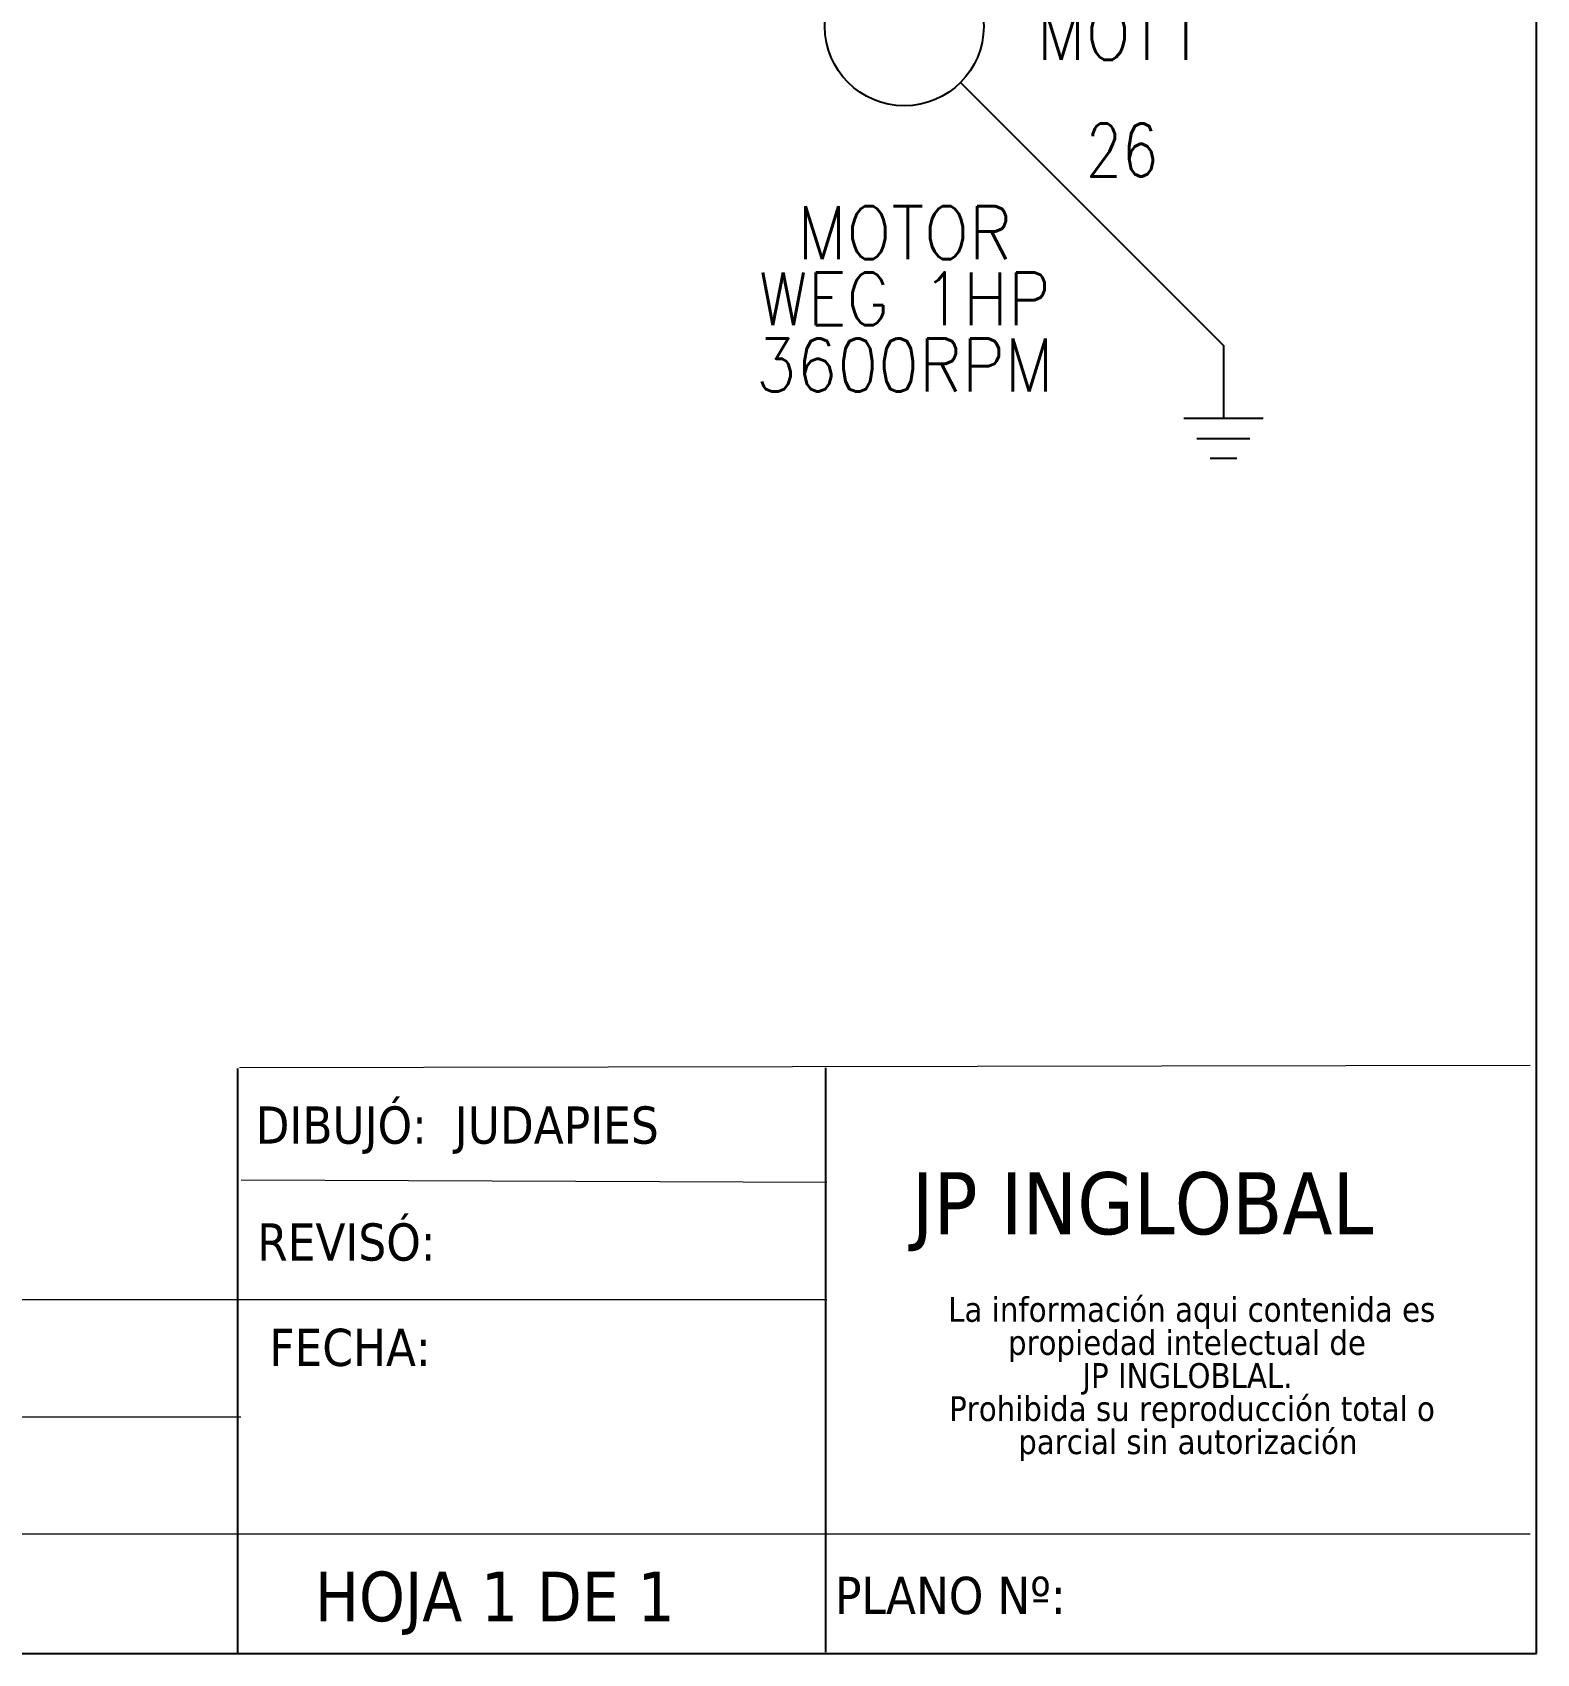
# Model space of a CAD drawing. Header units: inches. Extents: x 15 to 154, y 10 to 111.
# Drawn here: x 142.33 to 147.66, y 94.57 to 100.31 of the extents above; entities that cross this region are included whole.
import ezdxf
from ezdxf.enums import TextEntityAlignment as Align

# ---------------------------------------------------------------- set-up
doc = ezdxf.new("R2010")
doc.units = ezdxf.units.IN
doc.header["$MEASUREMENT"] = 0
doc.linetypes.add('CENTERX2', pattern=[20.32, 12.7, -2.54, 2.54, -2.54])
for name, color, linetype in [('BLK_12AWG', 7, 'Continuous'), ('CONTORNO', 179, 'Continuous'), ('DESC', 1, 'Continuous'), ('GRY_20AWG', 250, 'Continuous'), ('SYMS', 7, 'Continuous'), ('TAGS', 250, 'Continuous'), ('WIREFIXED', 7, 'Continuous')]:
    doc.layers.add(name, color=color, linetype=linetype)
doc.styles.add('SLDTEXTSTYLE0', font='tahoma.ttf')
doc.styles.add('SLDTEXTSTYLE1', font='tahomabd.ttf')
doc.styles.add('WD', font='romans.shx')

# ---------------------------------------------------------------- blocks, each defined once
blk = doc.blocks.new('SW_NOTE_2')
at = {"layer": 'CONTORNO', "color": 0, "char_height": 1.05833, "attachment_point": 2, "style": 'SLDTEXTSTYLE0'}
for s, insert in [('La información aqui contenida es ', (10.286, 1.344)), ('propiedad intelectual de', (10.082, -0.067)), ('JP INGLOBLAL.', (10.103, -1.478)), ('Prohibida su reproducción total o ', (10.297, -2.889)), ('parcial sin autorización', (10.121, -4.3))]:
    blk.add_mtext(s, dxfattribs=dict(at, insert=insert))
blk = doc.blocks.new('VMO13')
blk.add_circle((0, 0), 0.1875)
at = {"style": 'WD'}
for tag, p, width in [('INST', (0.318, 0.2634), 0.7), ('LOC', (0.318, 0.0937), 0.7), ('TAG1', (0.3125, -0.0789), 0.9)]:
    blk.add_attdef(tag, p, '', height=0.125, dxfattribs=dict(at, width=width))
at = {"style": 'WD', "flags": 1}
for tag, p in [('X2TERM02', (0, 0.1875)), ('X0TERM03', (-0.1624, 0.0937)), ('X0TERM01', (0.1624, 0.0937)), ('X0TERM04', (0.1326, -0.1326))]:
    blk.add_attdef(tag, p, '', height=0.0125, dxfattribs=at)
at = {"style": 'WD', "flags": 9}
blk.add_attdef('FAMILY', text='', height=0.01, dxfattribs=at).set_placement((-0.0053, 0.1698), align=Align.CENTER)
at = {"linetype": 'Continuous', "style": 'WD', "flags": 1}
for tag, p in [('CAT', (0, 0.1593)), ('MFG', (0, 0.1404))]:
    blk.add_attdef(tag, text='', height=0.01, dxfattribs=at).set_placement(p, align=Align.MIDDLE)
at = {"linetype": 'Continuous', "style": 'WD', "flags": 9}
blk.add_attdef('ASSYCODE', text='', height=0.01, dxfattribs=at).set_placement((0, 0.125), align=Align.CENTER)
at = {"style": 'WD'}
for tag, height, width, p in [('RATING1', 0.1, 0.8, (0, 0)), ('DESC1', 0.125, 0.9, (0.001, -0.5493)), ('DESC2', 0.125, 0.9, (0.001, -0.7055)), ('DESC3', 0.125, 0.9, (0.001, -0.8618)), ('RATING3', 0.125, 0.8, (0.001, -1.018)), ('RATING4', 0.125, 0.8, (0.001, -1.1743)), ('WDTAGALT', 0.125, 0.7, (0, -1.3437))]:
    blk.add_attdef(tag, text='', height=height, dxfattribs=dict(at, width=width)).set_placement(p, align=Align.CENTER)
at = {"style": 'WD', "width": 0.8}
blk.add_attdef('RATING2', text='', height=0.1, dxfattribs=at).set_placement((0, -0.0312), align=Align.TOP_CENTER)
blk = doc.blocks.new('VGND2')
for p, q in [((0.09375, 0), (-0.09375, 0)), ((-0.0625, -0.046875), (0.0625, -0.046875)), ((-0.03125, -0.09375), (0.03125, -0.09375))]:
    blk.add_line(p, q)
at = {"style": 'WD', "flags": 1}
blk.add_attdef('X2TERM01', (0, 0), '', height=0.01, dxfattribs=at)
blk = doc.blocks.new('WD_WNH')
at = {"linetype": 'Continuous', "style": 'WD', "width": 0.8}
blk.add_attdef('WIRENO', text='', height=0.125, dxfattribs=at).set_placement((0, 0.0625), align=Align.CENTER)
at = {"style": 'WD', "flags": 1}
for tag, p in [('W01USER', (0, 0.0781)), ('W02USER', (0, 0.0703)), ('W03USER', (0, 0.0625)), ('W04USER', (0, 0.0547)), ('W05USER', (0, 0.0469)), ('W06USER', (0, 0.0391)), ('W07USER', (0, 0.0312)), ('W08USER', (0, 0.0234)), ('W09USER', (0, 0.0156)), ('W10USER', (0, 0.0078))]:
    blk.add_attdef(tag, text='', height=0.005, dxfattribs=at).set_placement(p, align=Align.CENTER)

msp = doc.modelspace()

# ---------------------------------------------------------------- linework, layer by layer
at = {"color": 7, "linetype": 'Continuous'}
for p, q in [((147.6602, 94.5738), (147.6602, 110.7588)), ((126.9102, 94.5738), (147.6602, 94.5738))]:
    msp.add_line(p, q, dxfattribs=at)
at = {"color": 7, "linetype": 'CENTERX2', "lineweight": 0}
for p, q in [((147.6602, 97.9912), (147.6602, 94.5738)), ((136.8435, 94.5755), (147.637, 94.5755))]:
    msp.add_line(p, q, dxfattribs=at)
at = {"color": 7, "linetype": 'Continuous', "lineweight": 0}
for p, q in [((147.637, 96.6563), (143.0675, 96.6479)), ((145.147, 96.2413), (143.073, 96.2494)), ((145.147, 95.8263), (136.8465, 95.8263)), ((143.0721, 95.4113), (136.8465, 95.4113)), ((147.637, 94.9963), (136.8465, 94.9963))]:
    msp.add_line(p, q, dxfattribs=at)
at = {"layer": 'BLK_12AWG'}
for p, q in [((143.0615, 94.5763), (143.0615, 96.6449)), ((145.1434, 94.579), (145.1434, 96.6477))]:
    msp.add_line(p, q, dxfattribs=at)
at = {"layer": 'GRY_20AWG'}
for p, q in [((145.6202, 100.136), (146.5515, 99.2047)), ((146.5515, 99.2047), (146.5515, 98.9467))]:
    msp.add_line(p, q, dxfattribs=at)

# ---------------------------------------------------------------- block references
at = {"layer": 'CONTORNO', "color": 7, "xscale": 0.083, "yscale": 0.083, "zscale": 0.083}
msp.add_blockref('SW_NOTE_2', (145.5855, 95.7249), dxfattribs=at)
at = {"layer": 'SYMS'}
ref = msp.add_blockref('VMO13', (145.4213, 100.3349), dxfattribs=dict(at, xscale=1.5, yscale=1.5, zscale=1.5))
ref.add_attrib('DESC3', '3600RPM', dxfattribs={"layer": 'DESC', "height": 0.1875, "style": 'WD', "width": 0.9}).set_placement((145.4229, 99.0422), align=Align.CENTER)
ref.add_attrib('DESC1', 'MOTOR', dxfattribs={"layer": 'DESC', "height": 0.1875, "style": 'WD', "width": 0.9}).set_placement((145.4229, 99.5109), align=Align.CENTER)
ref.add_attrib('DESC2', 'WEG 1HP', dxfattribs={"layer": 'DESC', "height": 0.1875, "style": 'WD', "width": 0.9}).set_placement((145.4229, 99.2766), align=Align.CENTER)
ref.add_attrib('TAG1', 'MOT1', (145.8901, 100.2166), dxfattribs={"layer": 'TAGS', "height": 0.1875, "style": 'WD', "width": 0.9})
at = {"layer": 'SYMS', "xscale": 1.5, "yscale": 1.5, "zscale": 1.5}
msp.add_blockref('VGND2', (146.5515, 98.9467), dxfattribs=at)
at = {"layer": 'WIREFIXED'}
ref = msp.add_blockref('WD_WNH', (146.0598, 99.5768), dxfattribs=dict(at, xscale=1.5, yscale=1.5, zscale=1.5))
ref.add_attrib('WIRENOF', '26', dxfattribs={"linetype": 'Continuous', "height": 0.1875, "style": 'WD', "width": 0.8}).set_placement((146.1924, 99.8032), align=Align.CENTER)

# ---------------------------------------------------------------- texts
at = {"color": 7, "linetype": 'Continuous', "lineweight": 0, "attachment_point": 1, "style": 'SLDTEXTSTYLE0'}
for s, insert, char_height in [('REVISÓ:', (143.1301, 96.0971), 0.13176), ('FECHA:', (143.173, 95.7239), 0.13176), ('HOJA 1 DE 1', (143.3345, 94.864), 0.175683), ('PLANO Nº:', (145.1762, 94.8456), 0.13176)]:
    msp.add_mtext(s, dxfattribs=dict(at, insert=insert, char_height=char_height))
at = {"layer": 'CONTORNO', "color": 7, "insert": (143.1246, 96.511), "char_height": 0.131763, "attachment_point": 1, "style": 'SLDTEXTSTYLE0'}
msp.add_mtext('DIBUJÓ:  JUDAPIES', dxfattribs=at)
at = {"layer": 'CONTORNO', "insert": (145.4485, 96.2782), "char_height": 0.219604, "attachment_point": 1, "style": 'SLDTEXTSTYLE1'}
msp.add_mtext('JP INGLOBAL', dxfattribs=at)

doc.saveas('drawing.dxf')
